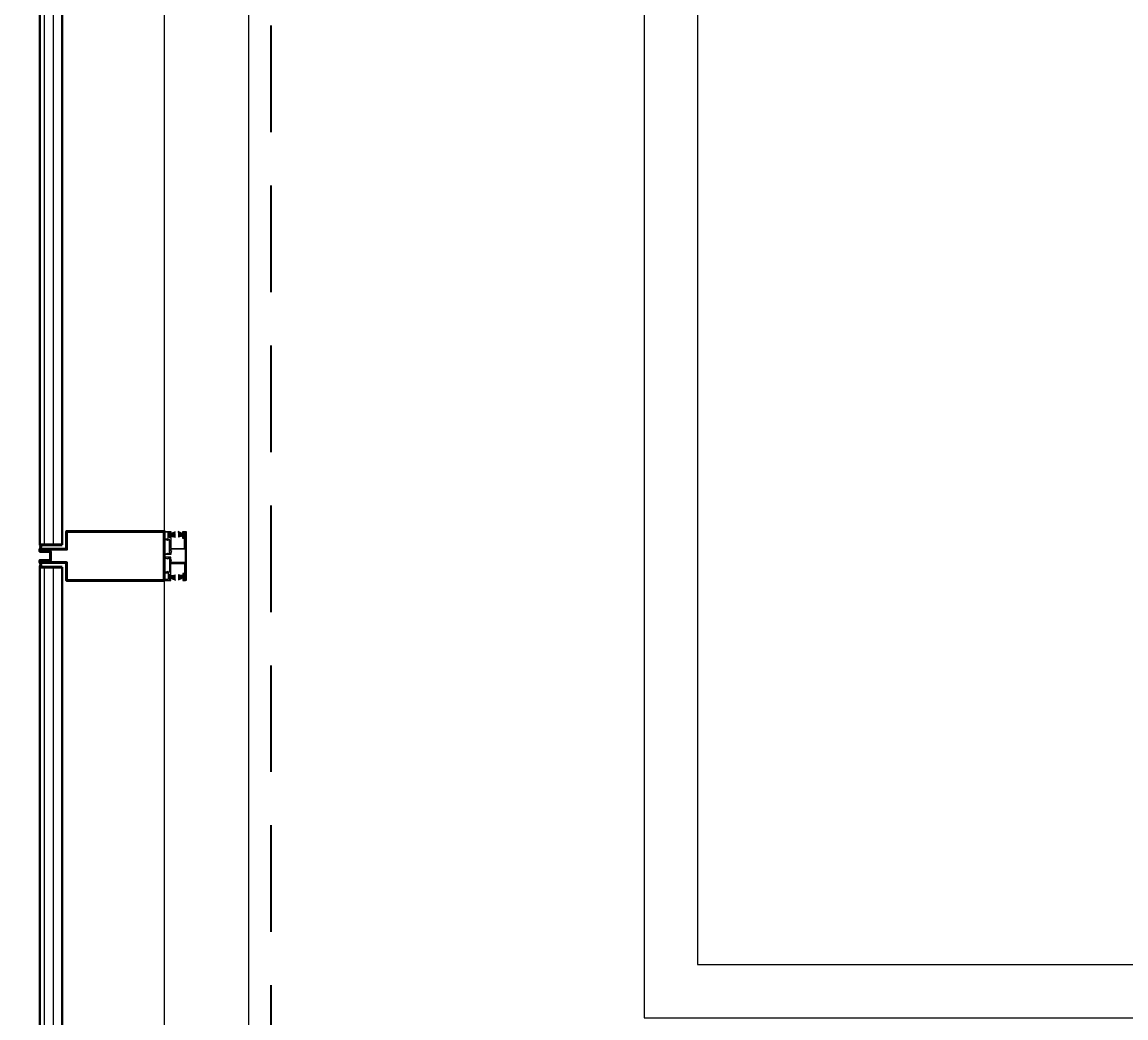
# Model space of a CAD drawing. Header units: inches. Extents: x -26575 to 27, y -11337 to 2257.
# Drawn here: x -24422 to -24359.9, y 16.1 to 72.1 of the extents above; entities that cross this region are included whole.
import ezdxf
from ezdxf import colors
from ezdxf.entities.mleader import LeaderData, LeaderLine
from ezdxf.math import Vec2, Vec3

# ---------------------------------------------------------------- set-up
doc = ezdxf.new("R2010")
doc.units = ezdxf.units.IN
doc.header["$LTSCALE"] = 48
doc.header["$MEASUREMENT"] = 0
doc.linetypes.add('NB - 12th floor_plan$0$HIDDEN2', pattern=[0.1875, 0.125, -0.0625])
for name, color, linetype in [('A106$0$A-CLNG-RAIL', 8, 'Continuous'), ('A106$0$A-FLOR-SLAB', 8, 'Continuous'), ('A106$0$A-GLAZ', 8, 'Continuous'), ('A106$0$A-GLAZ-CRNA', 8, 'Continuous'), ('A112$0$A-CLNG-RAIL', 8, 'Continuous'), ('A112$0$A-FLOR-SLAB', 8, 'Continuous'), ('A112$0$A-GLAZ', 8, 'Continuous'), ('A112$0$A-GLAZ-CRNA', 8, 'Continuous'), ('A612$0$A-CLNG-RAIL', 8, 'Continuous'), ('A612$0$A-CLNG-SFFT', 8, 'Continuous'), ('E-Anno-Note', 6, 'Continuous'), ('NB - 12th floor_plan$0$STFIN1', 1, 'NB - 12th floor_plan$0$HIDDEN2'), ('NB - 12th floor_plan$0$STSLABNOTCH', 1, 'NB - 12th floor_plan$0$HIDDEN2'), ('XREF', 7, 'Continuous')]:
    doc.layers.add(name, color=color, linetype=linetype)
doc.styles.add('MAMEP ANNO', font='arial.ttf', dxfattribs={"height": 0.078125})

# ---------------------------------------------------------------- blocks, each defined once
blk = doc.blocks.new('*U547')
at = {"layer": 'A106$0$A-CLNG-RAIL', "linetype": 'Continuous', "lineweight": 13}
for p, q in [((-0.232, 0.65), (-0.594, 0.65)), ((-0.594, 0.65), (-0.594, 0.6)), ((-0.232, 0.567), (-0.232, 0.65)), ((-0.594, 0.6), (-0.511, 0.6)), ((-0.511, 0.6), (-0.386, 0.565)), ((-0.386, 0.565), (-0.386, 0.6)), ((-0.386, 0.6), (-0.292, 0.6)), ((-0.292, 0.6), (-0.292, -0.186)), ((-0.197, 0.442), (-0.232, 0.567)), ((-0.232, 0.348), (-0.232, 0.442)), ((-0.232, 0.442), (-0.197, 0.442)), ((0.594, 0.348), (-0.232, 0.348)), ((-0.232, -0.365), (-0.232, 0.298)), ((-0.232, 0.298), (0.544, 0.298)), ((0.544, 0.298), (0.544, -0.26)), ((0.594, -0.65), (0.594, 0.348)), ((-0.511, -0.186), (-0.594, -0.186)), ((-0.594, -0.186), (-0.594, -0.231)), ((-0.594, -0.231), (-0.372, -0.231)), ((-0.372, -0.605), (-0.594, -0.605)), ((-0.594, -0.605), (-0.594, -0.65)), ((-0.386, -0.151), (-0.511, -0.186)), ((-0.386, -0.186), (-0.386, -0.151)), ((-0.292, -0.186), (-0.386, -0.186)), ((-0.372, -0.231), (-0.372, -0.605)), ((-0.322, -0.605), (-0.322, -0.305)), ((-0.322, -0.305), (-0.272, -0.305)), ((-0.272, -0.605), (-0.322, -0.605)), ((-0.272, -0.305), (-0.272, -0.365)), ((-0.272, -0.365), (-0.232, -0.365)), ((-0.232, -0.545), (-0.272, -0.545)), ((-0.272, -0.545), (-0.272, -0.605)), ((-0.232, -0.65), (-0.232, -0.545)), ((0.544, -0.26), (0.454, -0.26)), ((0.454, -0.26), (0.454, -0.365)), ((0.454, -0.365), (0.494, -0.365)), ((0.494, -0.545), (0.454, -0.545)), ((0.454, -0.545), (0.454, -0.65)), ((0.494, -0.365), (0.494, -0.305)), ((0.494, -0.305), (0.544, -0.305)), ((0.494, -0.605), (0.494, -0.545)), ((0.544, -0.605), (0.494, -0.605)), ((0.544, -0.305), (0.544, -0.605)), ((-0.594, -0.65), (-0.232, -0.65)), ((0.454, -0.65), (0.594, -0.65))]:
    blk.add_line(p, q, dxfattribs=at)
at = {"layer": 'A106$0$A-CLNG-RAIL', "lineweight": 13, "flags": 128}
for points in [[(-0.299, -0.55), (-0.299, -0.362)], [(-0.287, -0.395), (-0.232, -0.383), (-0.16, -0.377), (0.032, -0.331)], [(0.499, -0.395), (0.445, -0.383), (0.372, -0.377), (0.181, -0.331)], [(0.511, -0.55), (0.511, -0.362)]]:
    blk.add_lwpolyline(points, dxfattribs=at)
at = {"layer": 'A106$0$A-CLNG-RAIL', "lineweight": 13}
for points in [[(-0.299, -0.449), (-0.19, -0.437), (-0.123, -0.449), (-0.099, -0.444), (0.032, -0.443)], [(-0.299, -0.47), (-0.281, -0.468), (-0.238, -0.461), (-0.148, -0.474), (-0.099, -0.491), (0.032, -0.513)], [(-0.293, -0.498), (-0.257, -0.498), (-0.202, -0.498), (-0.129, -0.528), (-0.099, -0.543), (0.032, -0.588)], [(-0.293, -0.528), (-0.244, -0.516), (-0.196, -0.534), (-0.123, -0.57), (-0.099, -0.586), (0.032, -0.641)], [(-0.287, -0.413), (-0.232, -0.413), (-0.172, -0.413), (-0.123, -0.401), (-0.099, -0.397), (0.032, -0.373)], [(0.499, -0.413), (0.445, -0.413), (0.384, -0.413), (0.336, -0.401), (0.312, -0.397), (0.181, -0.373)], [(0.511, -0.449), (0.402, -0.437), (0.336, -0.449), (0.312, -0.444), (0.181, -0.443)], [(0.511, -0.47), (0.493, -0.468), (0.451, -0.461), (0.36, -0.474), (0.312, -0.491), (0.181, -0.513)], [(0.505, -0.498), (0.469, -0.498), (0.414, -0.498), (0.342, -0.528), (0.312, -0.543), (0.181, -0.588)], [(0.505, -0.528), (0.457, -0.516), (0.408, -0.534), (0.336, -0.57), (0.312, -0.586), (0.181, -0.641)]]:
    blk.add_open_spline(points, degree=3, dxfattribs=at)
blk = doc.blocks.new('*U548')
at = {"layer": 'A106$0$A-CLNG-RAIL', "linetype": 'Continuous', "lineweight": 13}
for p, q in [((-0.594, 0.605), (-0.594, 0.65)), ((-0.594, 0.65), (-0.232, 0.65)), ((-0.232, 0.65), (-0.232, 0.545)), ((0.454, 0.545), (0.454, 0.65)), ((0.454, 0.65), (0.594, 0.65)), ((0.594, 0.65), (0.594, -0.348)), ((-0.372, 0.605), (-0.594, 0.605)), ((-0.594, 0.186), (-0.594, 0.231)), ((-0.594, 0.231), (-0.372, 0.231)), ((-0.511, 0.186), (-0.594, 0.186)), ((-0.386, 0.151), (-0.511, 0.186)), ((-0.292, 0.186), (-0.386, 0.186)), ((-0.386, 0.186), (-0.386, 0.151)), ((-0.372, 0.231), (-0.372, 0.605)), ((-0.272, 0.605), (-0.322, 0.605)), ((-0.322, 0.605), (-0.322, 0.305)), ((-0.322, 0.305), (-0.272, 0.305)), ((-0.292, -0.6), (-0.292, 0.186)), ((-0.272, 0.545), (-0.272, 0.605)), ((-0.232, 0.545), (-0.272, 0.545)), ((-0.272, 0.305), (-0.272, 0.365)), ((-0.272, 0.365), (-0.232, 0.365)), ((-0.232, 0.365), (-0.232, -0.298)), ((0.494, 0.545), (0.454, 0.545)), ((0.454, 0.26), (0.454, 0.365)), ((0.454, 0.365), (0.494, 0.365)), ((0.544, 0.26), (0.454, 0.26)), ((0.544, 0.605), (0.494, 0.605)), ((0.494, 0.605), (0.494, 0.545)), ((0.494, 0.365), (0.494, 0.305)), ((0.494, 0.305), (0.544, 0.305)), ((0.544, 0.305), (0.544, 0.605)), ((0.544, -0.298), (0.544, 0.26)), ((-0.594, -0.6), (-0.511, -0.6)), ((-0.594, -0.65), (-0.594, -0.6)), ((-0.511, -0.6), (-0.386, -0.565)), ((-0.386, -0.565), (-0.386, -0.6)), ((-0.386, -0.6), (-0.292, -0.6)), ((-0.232, -0.298), (0.544, -0.298)), ((0.594, -0.348), (-0.232, -0.348)), ((-0.232, -0.348), (-0.232, -0.442)), ((-0.232, -0.442), (-0.197, -0.442)), ((-0.197, -0.442), (-0.232, -0.567)), ((-0.232, -0.567), (-0.232, -0.65)), ((-0.232, -0.65), (-0.594, -0.65))]:
    blk.add_line(p, q, dxfattribs=at)
at = {"layer": 'A106$0$A-CLNG-RAIL', "lineweight": 13, "flags": 128}
for points in [[(-0.299, 0.55), (-0.299, 0.362)], [(-0.287, 0.395), (-0.232, 0.383), (-0.16, 0.377), (0.032, 0.331)], [(0.499, 0.395), (0.445, 0.383), (0.372, 0.377), (0.181, 0.331)], [(0.511, 0.55), (0.511, 0.362)]]:
    blk.add_lwpolyline(points, dxfattribs=at)
at = {"layer": 'A106$0$A-CLNG-RAIL', "lineweight": 13}
for points in [[(-0.293, 0.528), (-0.244, 0.516), (-0.196, 0.534), (-0.123, 0.57), (-0.099, 0.586), (0.032, 0.641)], [(0.505, 0.528), (0.457, 0.516), (0.408, 0.534), (0.336, 0.57), (0.312, 0.586), (0.181, 0.641)], [(-0.299, 0.47), (-0.281, 0.468), (-0.238, 0.461), (-0.148, 0.474), (-0.099, 0.491), (0.032, 0.513)], [(-0.299, 0.449), (-0.19, 0.437), (-0.123, 0.449), (-0.099, 0.444), (0.032, 0.443)], [(-0.293, 0.498), (-0.257, 0.498), (-0.202, 0.498), (-0.129, 0.528), (-0.099, 0.543), (0.032, 0.588)], [(-0.287, 0.413), (-0.232, 0.413), (-0.172, 0.413), (-0.123, 0.401), (-0.099, 0.397), (0.032, 0.373)], [(0.505, 0.498), (0.469, 0.498), (0.414, 0.498), (0.342, 0.528), (0.312, 0.543), (0.181, 0.588)], [(0.511, 0.47), (0.493, 0.468), (0.451, 0.461), (0.36, 0.474), (0.312, 0.491), (0.181, 0.513)], [(0.511, 0.449), (0.402, 0.437), (0.336, 0.449), (0.312, 0.444), (0.181, 0.443)], [(0.499, 0.413), (0.445, 0.413), (0.384, 0.413), (0.336, 0.401), (0.312, 0.397), (0.181, 0.373)]]:
    blk.add_open_spline(points, degree=3, dxfattribs=at)
blk = doc.blocks.new('*U551')
at = {"layer": 'A106$0$A-GLAZ', "linetype": 'Continuous', "lineweight": 40}
blk.add_line((-2.064, -0.375), (-3.501, -0.375), dxfattribs=at)
at = {"layer": 'A106$0$A-GLAZ', "linetype": 'Continuous', "lineweight": 40, "extrusion": (0, 0, -1)}
blk.add_arc((3.626, -0.5), 0.177, 135, 225, dxfattribs=at)
at = {"layer": 'A106$0$A-GLAZ-CRNA', "linetype": 'Continuous', "lineweight": 40}
for p, q in [((-2.249, 0.625), (-3.499, 0.625)), ((-2.249, -0.625), (-3.499, -0.625))]:
    blk.add_line(p, q, dxfattribs=at)
at = {"layer": 'A106$0$A-GLAZ-CRNA', "linetype": 'Continuous', "lineweight": 40, "flags": 128}
for points in [[(-2.905, 0), (-2.905, 0.25), (-3.499, 0.25), (-3.499, 0.375), (-1.999, 0.375), (-1.999, 1.375), (3.501, 1.375), (3.501, 0)], [(-2.905, 0), (-2.905, -0.25), (-3.499, -0.25), (-3.499, -0.375), (-1.999, -0.375), (-1.999, -1.375), (3.501, -1.375), (3.501, 0)]]:
    blk.add_lwpolyline(points, dxfattribs=at)
at = {"layer": 'A106$0$A-GLAZ-CRNA', "linetype": 'Continuous', "lineweight": 40, "extrusion": (0, 0, -1)}
for centre in [(3.624, 0.5), (3.624, -0.5)]:
    blk.add_arc(centre, 0.177, 135, 225, dxfattribs=at)
blk = doc.blocks.new('A106')
at = {"layer": 'A106$0$A-CLNG-RAIL', "lineweight": 13}
blk.add_3dface([(-24412.834, 40.714), (-24412.834, 43.463), (-24412.784, 43.463), (-24412.784, 40.714)], dxfattribs=at)
at = {"layer": 'A106$0$A-FLOR-SLAB', "lineweight": 0}
blk.add_line((-24409.272, -6.154), (-24409.27, 170.119), dxfattribs=at)
at = {"layer": 'A106$0$A-GLAZ-CRNA', "lineweight": 0}
for p, q in [((-24414.022, 167.028), (-24414.022, -10.904)), ((-24420.771, 101.463), (-24420.771, 42.713)), ((-24420.271, 101.463), (-24420.271, 42.713)), ((-24420.771, 41.463), (-24420.771, -12.655)), ((-24420.271, 41.463), (-24420.271, -12.655))]:
    blk.add_line(p, q, dxfattribs=at)
at = {"layer": 'A106$0$A-GLAZ-CRNA', "lineweight": 30}
for p, q in [((-24421.021, 101.463), (-24421.021, 42.713)), ((-24419.771, 101.463), (-24419.771, 42.713)), ((-24421.021, 41.463), (-24421.021, -12.655)), ((-24419.771, 41.463), (-24419.771, -12.655))]:
    blk.add_line(p, q, dxfattribs=at)
at = {"layer": 'A106$0$A-CLNG-RAIL', "lineweight": 13}
for name, p in [('*U548', (-24413.427, 42.813)), ('*U547', (-24413.427, 41.364))]:
    blk.add_blockref(name, p, dxfattribs=at)
at = {"layer": 'A106$0$A-GLAZ', "lineweight": 40}
blk.add_blockref('*U551', (-24417.523, 42.089), dxfattribs=at)
blk = doc.blocks.new('A112')
at = {"layer": 'A112$0$A-CLNG-RAIL', "lineweight": 13}
for p, q in [((-24414.022, 43.418), (-24414.022, 43.463)), ((-24414.022, 43.463), (-24413.66, 43.463)), ((-24413.8, 43.418), (-24414.022, 43.418)), ((-24414.022, 42.999), (-24414.022, 43.044)), ((-24414.022, 43.044), (-24413.8, 43.044)), ((-24413.939, 42.999), (-24414.022, 42.999)), ((-24413.814, 42.964), (-24413.939, 42.999)), ((-24413.72, 42.999), (-24413.814, 42.999)), ((-24413.814, 42.999), (-24413.814, 42.964)), ((-24413.8, 43.044), (-24413.8, 43.418)), ((-24413.7, 43.418), (-24413.75, 43.418)), ((-24413.75, 43.418), (-24413.75, 43.118)), ((-24413.75, 43.118), (-24413.7, 43.118)), ((-24413.72, 42.213), (-24413.72, 42.999)), ((-24413.7, 43.358), (-24413.7, 43.418)), ((-24413.66, 43.358), (-24413.7, 43.358)), ((-24413.7, 43.118), (-24413.7, 43.178)), ((-24413.7, 43.178), (-24413.66, 43.178)), ((-24413.66, 43.463), (-24413.66, 43.358)), ((-24413.66, 43.178), (-24413.66, 42.515)), ((-24412.974, 43.358), (-24412.974, 43.463)), ((-24412.974, 43.463), (-24412.834, 43.463)), ((-24412.934, 43.358), (-24412.974, 43.358)), ((-24412.974, 43.073), (-24412.974, 43.178)), ((-24412.974, 43.178), (-24412.934, 43.178)), ((-24412.884, 43.073), (-24412.974, 43.073)), ((-24412.884, 43.418), (-24412.934, 43.418)), ((-24412.934, 43.418), (-24412.934, 43.358)), ((-24412.934, 43.178), (-24412.934, 43.118)), ((-24412.934, 43.118), (-24412.884, 43.118)), ((-24412.884, 43.118), (-24412.884, 43.418)), ((-24412.884, 42.515), (-24412.884, 43.073)), ((-24412.834, 43.463), (-24412.834, 42.465)), ((-24413.939, 42.213), (-24413.814, 42.248)), ((-24413.814, 42.248), (-24413.814, 42.213)), ((-24413.66, 42.515), (-24412.884, 42.515)), ((-24412.834, 42.465), (-24413.66, 42.465)), ((-24413.66, 42.465), (-24413.66, 42.371)), ((-24413.66, 42.371), (-24413.625, 42.371)), ((-24413.625, 42.371), (-24413.66, 42.246)), ((-24413.66, 42.246), (-24413.66, 42.163)), ((-24414.022, 42.213), (-24413.939, 42.213)), ((-24414.022, 42.163), (-24414.022, 42.213)), ((-24413.66, 42.163), (-24414.022, 42.163)), ((-24413.66, 42.014), (-24414.022, 42.014)), ((-24414.022, 42.014), (-24414.022, 41.964)), ((-24414.022, 41.964), (-24413.939, 41.964)), ((-24413.939, 41.964), (-24413.814, 41.929)), ((-24413.814, 42.213), (-24413.72, 42.213)), ((-24413.814, 41.929), (-24413.814, 41.964)), ((-24413.814, 41.964), (-24413.72, 41.964)), ((-24413.72, 41.964), (-24413.72, 41.178)), ((-24413.66, 41.931), (-24413.66, 42.014)), ((-24413.625, 41.806), (-24413.66, 41.931)), ((-24413.66, 41.712), (-24413.66, 41.806)), ((-24413.66, 41.806), (-24413.625, 41.806)), ((-24412.834, 41.712), (-24413.66, 41.712)), ((-24413.66, 40.999), (-24413.66, 41.662)), ((-24413.66, 41.662), (-24412.884, 41.662)), ((-24412.884, 41.662), (-24412.884, 41.104)), ((-24412.834, 40.714), (-24412.834, 41.712)), ((-24413.939, 41.178), (-24414.022, 41.178)), ((-24414.022, 41.178), (-24414.022, 41.133)), ((-24414.022, 41.133), (-24413.8, 41.133)), ((-24413.814, 41.213), (-24413.939, 41.178)), ((-24413.814, 41.178), (-24413.814, 41.213)), ((-24413.72, 41.178), (-24413.814, 41.178)), ((-24413.8, 41.133), (-24413.8, 40.759)), ((-24413.75, 40.759), (-24413.75, 41.059)), ((-24413.75, 41.059), (-24413.7, 41.059)), ((-24413.7, 41.059), (-24413.7, 40.999)), ((-24413.7, 40.999), (-24413.66, 40.999)), ((-24412.884, 41.104), (-24412.974, 41.104)), ((-24412.974, 41.104), (-24412.974, 40.999)), ((-24412.974, 40.999), (-24412.934, 40.999)), ((-24412.934, 40.999), (-24412.934, 41.059)), ((-24412.934, 41.059), (-24412.884, 41.059)), ((-24412.884, 41.059), (-24412.884, 40.759)), ((-24413.8, 40.759), (-24414.022, 40.759)), ((-24414.022, 40.759), (-24414.022, 40.714)), ((-24414.022, 40.714), (-24413.66, 40.714)), ((-24413.7, 40.759), (-24413.75, 40.759)), ((-24413.66, 40.819), (-24413.7, 40.819)), ((-24413.7, 40.819), (-24413.7, 40.759)), ((-24413.66, 40.714), (-24413.66, 40.819)), ((-24412.934, 40.819), (-24412.974, 40.819)), ((-24412.974, 40.819), (-24412.974, 40.714)), ((-24412.974, 40.714), (-24412.834, 40.714)), ((-24412.934, 40.759), (-24412.934, 40.819)), ((-24412.884, 40.759), (-24412.934, 40.759))]:
    blk.add_line(p, q, dxfattribs=at)
at = {"layer": 'A112$0$A-CLNG-RAIL', "lineweight": 13, "flags": 128}
for points in [[(-24413.726, 43.363), (-24413.726, 43.176)], [(-24413.714, 43.208), (-24413.66, 43.196), (-24413.587, 43.19), (-24413.396, 43.144)], [(-24412.928, 43.208), (-24412.983, 43.196), (-24413.055, 43.19), (-24413.247, 43.144)], [(-24412.916, 43.363), (-24412.916, 43.176)], [(-24413.726, 40.814), (-24413.726, 41.002)], [(-24413.714, 40.969), (-24413.66, 40.981), (-24413.587, 40.987), (-24413.396, 41.033)], [(-24412.928, 40.969), (-24412.983, 40.981), (-24413.055, 40.987), (-24413.247, 41.033)], [(-24412.916, 40.814), (-24412.916, 41.002)]]:
    blk.add_lwpolyline(points, dxfattribs=at)
at = {"layer": 'A112$0$A-CLNG-RAIL', "lineweight": 13}
for points in [[(-24413.726, 43.283), (-24413.708, 43.281), (-24413.666, 43.275), (-24413.575, 43.287), (-24413.527, 43.304), (-24413.396, 43.327)], [(-24413.726, 43.263), (-24413.617, 43.251), (-24413.551, 43.263), (-24413.527, 43.257), (-24413.396, 43.257)], [(-24413.72, 43.341), (-24413.672, 43.329), (-24413.623, 43.347), (-24413.551, 43.384), (-24413.527, 43.399), (-24413.396, 43.454)], [(-24413.72, 43.311), (-24413.684, 43.311), (-24413.629, 43.311), (-24413.557, 43.341), (-24413.527, 43.357), (-24413.396, 43.401)], [(-24413.714, 43.226), (-24413.66, 43.226), (-24413.599, 43.226), (-24413.551, 43.214), (-24413.527, 43.211), (-24413.396, 43.186)], [(-24412.922, 43.341), (-24412.971, 43.329), (-24413.019, 43.347), (-24413.092, 43.384), (-24413.116, 43.399), (-24413.247, 43.454)], [(-24412.922, 43.311), (-24412.958, 43.311), (-24413.013, 43.311), (-24413.086, 43.341), (-24413.116, 43.357), (-24413.247, 43.401)], [(-24412.916, 43.283), (-24412.934, 43.281), (-24412.977, 43.275), (-24413.067, 43.287), (-24413.116, 43.304), (-24413.247, 43.327)], [(-24412.916, 43.263), (-24413.025, 43.251), (-24413.092, 43.263), (-24413.116, 43.257), (-24413.247, 43.257)], [(-24412.928, 43.226), (-24412.983, 43.226), (-24413.043, 43.226), (-24413.092, 43.214), (-24413.116, 43.211), (-24413.247, 43.186)], [(-24413.714, 40.951), (-24413.66, 40.951), (-24413.599, 40.951), (-24413.551, 40.963), (-24413.527, 40.967), (-24413.396, 40.991)], [(-24412.928, 40.951), (-24412.983, 40.951), (-24413.043, 40.951), (-24413.092, 40.963), (-24413.116, 40.967), (-24413.247, 40.991)], [(-24413.726, 40.915), (-24413.617, 40.927), (-24413.551, 40.915), (-24413.527, 40.92), (-24413.396, 40.921)], [(-24413.726, 40.894), (-24413.708, 40.896), (-24413.666, 40.903), (-24413.575, 40.89), (-24413.527, 40.873), (-24413.396, 40.851)], [(-24413.72, 40.866), (-24413.684, 40.866), (-24413.629, 40.866), (-24413.557, 40.836), (-24413.527, 40.821), (-24413.396, 40.776)], [(-24413.72, 40.836), (-24413.672, 40.848), (-24413.623, 40.83), (-24413.551, 40.794), (-24413.527, 40.778), (-24413.396, 40.723)], [(-24412.916, 40.915), (-24413.025, 40.927), (-24413.092, 40.915), (-24413.116, 40.92), (-24413.247, 40.921)], [(-24412.916, 40.894), (-24412.934, 40.896), (-24412.977, 40.903), (-24413.067, 40.89), (-24413.116, 40.873), (-24413.247, 40.851)], [(-24412.922, 40.866), (-24412.958, 40.866), (-24413.013, 40.866), (-24413.086, 40.836), (-24413.116, 40.821), (-24413.247, 40.776)], [(-24412.922, 40.836), (-24412.971, 40.848), (-24413.019, 40.83), (-24413.092, 40.794), (-24413.116, 40.778), (-24413.247, 40.723)]]:
    blk.add_open_spline(points, degree=3, dxfattribs=at)
blk.add_3dface([(-24412.834, 40.714), (-24412.834, 43.463), (-24412.784, 43.463), (-24412.784, 40.714)], dxfattribs=at)
at = {"layer": 'A112$0$A-FLOR-SLAB', "lineweight": 0}
blk.add_line((-24409.272, -6.154), (-24409.27, 170.119), dxfattribs=at)
at = {"layer": 'A112$0$A-GLAZ', "lineweight": 40}
blk.add_line((-24419.586, 41.713), (-24421.024, 41.713), dxfattribs=at)
at = {"layer": 'A112$0$A-GLAZ', "lineweight": 40, "extrusion": (0, 0, -1)}
blk.add_arc((24421.149, 41.588), 0.177, 135, 225, dxfattribs=at)
at = {"layer": 'A112$0$A-GLAZ-CRNA', "lineweight": 0}
for p, q in [((-24414.022, 167.028), (-24414.022, -10.904)), ((-24420.771, 101.463), (-24420.771, 42.713)), ((-24420.271, 101.463), (-24420.271, 42.713)), ((-24420.771, 41.463), (-24420.771, -12.655)), ((-24420.271, 41.463), (-24420.271, -12.655))]:
    blk.add_line(p, q, dxfattribs=at)
at = {"layer": 'A112$0$A-GLAZ-CRNA', "lineweight": 30}
for p, q in [((-24421.021, 101.463), (-24421.021, 42.713)), ((-24419.771, 101.463), (-24419.771, 42.713)), ((-24421.021, 41.463), (-24421.021, -12.655)), ((-24419.771, 41.463), (-24419.771, -12.655))]:
    blk.add_line(p, q, dxfattribs=at)
at = {"layer": 'A112$0$A-GLAZ-CRNA', "lineweight": 40}
for p, q in [((-24419.771, 42.713), (-24421.021, 42.713)), ((-24419.771, 41.463), (-24421.021, 41.463))]:
    blk.add_line(p, q, dxfattribs=at)
at = {"layer": 'A112$0$A-GLAZ-CRNA', "lineweight": 40, "flags": 128}
for points in [[(-24420.428, 42.088), (-24420.428, 42.338), (-24421.021, 42.338), (-24421.021, 42.463), (-24419.521, 42.463), (-24419.521, 43.463), (-24414.022, 43.464), (-24414.022, 42.089)], [(-24420.428, 42.088), (-24420.428, 41.838), (-24421.021, 41.838), (-24421.021, 41.713), (-24419.521, 41.713), (-24419.521, 40.713), (-24414.022, 40.714), (-24414.022, 42.089)]]:
    blk.add_lwpolyline(points, dxfattribs=at)
at = {"layer": 'A112$0$A-GLAZ-CRNA', "lineweight": 40, "extrusion": (0, 0, -1)}
for centre in [(24421.146, 42.588), (24421.146, 41.588)]:
    blk.add_arc(centre, 0.177, 135, 225, dxfattribs=at)
blk = doc.blocks.new('A612')
at = {"layer": 'A612$0$A-CLNG-RAIL', "lineweight": 13}
for p, q in [((-24414.022, 43.418), (-24414.022, 43.463)), ((-24414.022, 43.463), (-24413.66, 43.463)), ((-24413.8, 43.418), (-24414.022, 43.418)), ((-24414.022, 42.999), (-24414.022, 43.044)), ((-24414.022, 43.044), (-24413.8, 43.044)), ((-24413.939, 42.999), (-24414.022, 42.999)), ((-24413.814, 42.964), (-24413.939, 42.999)), ((-24413.72, 42.999), (-24413.814, 42.999)), ((-24413.814, 42.999), (-24413.814, 42.964)), ((-24413.8, 43.044), (-24413.8, 43.418)), ((-24413.7, 43.418), (-24413.75, 43.418)), ((-24413.75, 43.418), (-24413.75, 43.118)), ((-24413.75, 43.118), (-24413.7, 43.118)), ((-24413.72, 42.213), (-24413.72, 42.999)), ((-24413.7, 43.358), (-24413.7, 43.418)), ((-24413.66, 43.358), (-24413.7, 43.358)), ((-24413.7, 43.118), (-24413.7, 43.178)), ((-24413.7, 43.178), (-24413.66, 43.178)), ((-24413.66, 43.463), (-24413.66, 43.358)), ((-24413.66, 43.178), (-24413.66, 42.515)), ((-24412.974, 43.358), (-24412.974, 43.463)), ((-24412.974, 43.463), (-24412.834, 43.463)), ((-24412.934, 43.358), (-24412.974, 43.358)), ((-24412.974, 43.073), (-24412.974, 43.178)), ((-24412.974, 43.178), (-24412.934, 43.178)), ((-24412.884, 43.073), (-24412.974, 43.073)), ((-24412.884, 43.418), (-24412.934, 43.418)), ((-24412.934, 43.418), (-24412.934, 43.358)), ((-24412.934, 43.178), (-24412.934, 43.118)), ((-24412.934, 43.118), (-24412.884, 43.118)), ((-24412.884, 43.118), (-24412.884, 43.418)), ((-24412.884, 42.515), (-24412.884, 43.073)), ((-24412.834, 43.463), (-24412.834, 42.465)), ((-24413.939, 42.213), (-24413.814, 42.248)), ((-24413.814, 42.248), (-24413.814, 42.213)), ((-24413.66, 42.515), (-24412.884, 42.515)), ((-24412.834, 42.465), (-24413.66, 42.465)), ((-24413.66, 42.465), (-24413.66, 42.371)), ((-24413.66, 42.371), (-24413.625, 42.371)), ((-24413.625, 42.371), (-24413.66, 42.246)), ((-24413.66, 42.246), (-24413.66, 42.163)), ((-24414.022, 42.213), (-24413.939, 42.213)), ((-24414.022, 42.163), (-24414.022, 42.213)), ((-24413.66, 42.163), (-24414.022, 42.163)), ((-24413.66, 42.014), (-24414.022, 42.014)), ((-24414.022, 42.014), (-24414.022, 41.964)), ((-24414.022, 41.964), (-24413.939, 41.964)), ((-24413.939, 41.964), (-24413.814, 41.929)), ((-24413.814, 42.213), (-24413.72, 42.213)), ((-24413.814, 41.929), (-24413.814, 41.964)), ((-24413.814, 41.964), (-24413.72, 41.964)), ((-24413.72, 41.964), (-24413.72, 41.178)), ((-24413.66, 41.931), (-24413.66, 42.014)), ((-24413.625, 41.806), (-24413.66, 41.931)), ((-24413.66, 41.712), (-24413.66, 41.806)), ((-24413.66, 41.806), (-24413.625, 41.806)), ((-24412.834, 41.712), (-24413.66, 41.712)), ((-24413.66, 40.999), (-24413.66, 41.662)), ((-24413.66, 41.662), (-24412.884, 41.662)), ((-24412.884, 41.662), (-24412.884, 41.104)), ((-24412.834, 40.714), (-24412.834, 41.712)), ((-24413.939, 41.178), (-24414.022, 41.178)), ((-24414.022, 41.178), (-24414.022, 41.133)), ((-24414.022, 41.133), (-24413.8, 41.133)), ((-24413.814, 41.213), (-24413.939, 41.178)), ((-24413.814, 41.178), (-24413.814, 41.213)), ((-24413.72, 41.178), (-24413.814, 41.178)), ((-24413.8, 41.133), (-24413.8, 40.759)), ((-24413.75, 40.759), (-24413.75, 41.059)), ((-24413.75, 41.059), (-24413.7, 41.059)), ((-24413.7, 41.059), (-24413.7, 40.999)), ((-24413.7, 40.999), (-24413.66, 40.999)), ((-24412.884, 41.104), (-24412.974, 41.104)), ((-24412.974, 41.104), (-24412.974, 40.999)), ((-24412.974, 40.999), (-24412.934, 40.999)), ((-24412.934, 40.999), (-24412.934, 41.059)), ((-24412.934, 41.059), (-24412.884, 41.059)), ((-24412.884, 41.059), (-24412.884, 40.759)), ((-24413.8, 40.759), (-24414.022, 40.759)), ((-24414.022, 40.759), (-24414.022, 40.714)), ((-24414.022, 40.714), (-24413.66, 40.714)), ((-24413.7, 40.759), (-24413.75, 40.759)), ((-24413.66, 40.819), (-24413.7, 40.819)), ((-24413.7, 40.819), (-24413.7, 40.759)), ((-24413.66, 40.714), (-24413.66, 40.819)), ((-24412.934, 40.819), (-24412.974, 40.819)), ((-24412.974, 40.819), (-24412.974, 40.714)), ((-24412.974, 40.714), (-24412.834, 40.714)), ((-24412.934, 40.759), (-24412.934, 40.819)), ((-24412.884, 40.759), (-24412.934, 40.759))]:
    blk.add_line(p, q, dxfattribs=at)
at = {"layer": 'A612$0$A-CLNG-RAIL', "lineweight": 13, "flags": 128}
for points in [[(-24413.726, 43.363), (-24413.726, 43.176)], [(-24413.714, 43.208), (-24413.66, 43.196), (-24413.587, 43.19), (-24413.396, 43.144)], [(-24412.928, 43.208), (-24412.983, 43.196), (-24413.055, 43.19), (-24413.247, 43.144)], [(-24412.916, 43.363), (-24412.916, 43.176)], [(-24413.726, 40.814), (-24413.726, 41.002)], [(-24413.714, 40.969), (-24413.66, 40.981), (-24413.587, 40.987), (-24413.396, 41.033)], [(-24412.928, 40.969), (-24412.983, 40.981), (-24413.055, 40.987), (-24413.247, 41.033)], [(-24412.916, 40.814), (-24412.916, 41.002)]]:
    blk.add_lwpolyline(points, dxfattribs=at)
at = {"layer": 'A612$0$A-CLNG-RAIL', "lineweight": 13}
for points in [[(-24413.726, 43.283), (-24413.708, 43.281), (-24413.666, 43.275), (-24413.575, 43.287), (-24413.527, 43.304), (-24413.396, 43.327)], [(-24413.726, 43.263), (-24413.617, 43.251), (-24413.551, 43.263), (-24413.527, 43.257), (-24413.396, 43.257)], [(-24413.72, 43.341), (-24413.672, 43.329), (-24413.623, 43.347), (-24413.551, 43.384), (-24413.527, 43.399), (-24413.396, 43.454)], [(-24413.72, 43.311), (-24413.684, 43.311), (-24413.629, 43.311), (-24413.557, 43.341), (-24413.527, 43.357), (-24413.396, 43.401)], [(-24413.714, 43.226), (-24413.66, 43.226), (-24413.599, 43.226), (-24413.551, 43.214), (-24413.527, 43.211), (-24413.396, 43.186)], [(-24412.922, 43.341), (-24412.971, 43.329), (-24413.019, 43.347), (-24413.092, 43.384), (-24413.116, 43.399), (-24413.247, 43.454)], [(-24412.922, 43.311), (-24412.958, 43.311), (-24413.013, 43.311), (-24413.086, 43.341), (-24413.116, 43.357), (-24413.247, 43.401)], [(-24412.916, 43.283), (-24412.934, 43.281), (-24412.977, 43.275), (-24413.067, 43.287), (-24413.116, 43.304), (-24413.247, 43.327)], [(-24412.916, 43.263), (-24413.025, 43.251), (-24413.092, 43.263), (-24413.116, 43.257), (-24413.247, 43.257)], [(-24412.928, 43.226), (-24412.983, 43.226), (-24413.043, 43.226), (-24413.092, 43.214), (-24413.116, 43.211), (-24413.247, 43.186)], [(-24413.714, 40.951), (-24413.66, 40.951), (-24413.599, 40.951), (-24413.551, 40.963), (-24413.527, 40.967), (-24413.396, 40.991)], [(-24412.928, 40.951), (-24412.983, 40.951), (-24413.043, 40.951), (-24413.092, 40.963), (-24413.116, 40.967), (-24413.247, 40.991)], [(-24413.726, 40.915), (-24413.617, 40.927), (-24413.551, 40.915), (-24413.527, 40.92), (-24413.396, 40.921)], [(-24413.726, 40.894), (-24413.708, 40.896), (-24413.666, 40.903), (-24413.575, 40.89), (-24413.527, 40.873), (-24413.396, 40.851)], [(-24413.72, 40.866), (-24413.684, 40.866), (-24413.629, 40.866), (-24413.557, 40.836), (-24413.527, 40.821), (-24413.396, 40.776)], [(-24413.72, 40.836), (-24413.672, 40.848), (-24413.623, 40.83), (-24413.551, 40.794), (-24413.527, 40.778), (-24413.396, 40.723)], [(-24412.916, 40.915), (-24413.025, 40.927), (-24413.092, 40.915), (-24413.116, 40.92), (-24413.247, 40.921)], [(-24412.916, 40.894), (-24412.934, 40.896), (-24412.977, 40.903), (-24413.067, 40.89), (-24413.116, 40.873), (-24413.247, 40.851)], [(-24412.922, 40.866), (-24412.958, 40.866), (-24413.013, 40.866), (-24413.086, 40.836), (-24413.116, 40.821), (-24413.247, 40.776)], [(-24412.922, 40.836), (-24412.971, 40.848), (-24413.019, 40.83), (-24413.092, 40.794), (-24413.116, 40.778), (-24413.247, 40.723)]]:
    blk.add_open_spline(points, degree=3, dxfattribs=at)
blk.add_3dface([(-24412.834, 40.714), (-24412.834, 43.463), (-24412.784, 43.463), (-24412.784, 40.714)], dxfattribs=at)
at = {"layer": 'A612$0$A-CLNG-SFFT', "lineweight": 0}
for p, q in [((-24384.022, 19.095, 0), (-22898.024, 19.095, 0)), ((-24387.022, 16.095, 0), (-22895.024, 16.095, 0))]:
    blk.add_line(p, q, dxfattribs=at)
at = {"layer": 'A612$0$A-CLNG-SFFT', "lineweight": 0, "extrusion": (-2.86761e-05, 1.38317e-10, 1), "elevation": 0.705, "flags": 128}
for points in [[(-24549.347, 259.758), (-24384.021, 186.557), (-24384.022, 19.095)], [(-24553.304, 258.229), (-24387.021, 184.605), (-24387.022, 16.095)]]:
    blk.add_lwpolyline(points, dxfattribs=at)
blk = doc.blocks.new('NB - 12th floor_plan')
at = {"layer": 'NB - 12th floor_plan$0$STFIN1', "elevation": 0}
blk.add_lwpolyline([(-22861.023, -18.905), (-24421.023, -18.905), (-24421.023, 162.095), (-24433.633, 168.057), (-24487.87, 192.07), (-24599.08, 241.312)], dxfattribs=at)
at = {"layer": 'NB - 12th floor_plan$0$STSLABNOTCH', "elevation": 0}
blk.add_lwpolyline([(-24583.296, 248.541), (-24408.022, 170.933), (-24408.024, -7.405)], dxfattribs=at)

msp = doc.modelspace()

# ---------------------------------------------------------------- block references
at = {"layer": 'XREF'}
for name in ['A106', 'A112', 'NB - 12th floor_plan', 'A612']:
    msp.add_blockref(name, (0, 0), dxfattribs=at)

# ---------------------------------------------------------------- leaders
at = {"layer": 'E-Anno-Note'}
ml = msp.add_multileader_mtext('Standard', dxfattribs=at)
ml.set_content('CEILING MOUNTED J-BOX\\PFOR MECH SHADES\\P(TYP.)', color=256, style='MAMEP ANNO')
ml.set_leader_properties(color=256, linetype='Continuous')
ml.build(insert=Vec2(0, 0))
ml.multileader.update_dxf_attribs({"has_dogleg": 0, "text_right_attachment_type": 3, "dogleg_length": 3.844, "arrow_head_size": 12, "scale": 96})
ctx = ml.context
ctx.base_point, ctx.scale, ctx.char_height, ctx.arrow_head_size, ctx.landing_gap_size, ctx.plane_origin = Vec3(-24512.301, 285.053), 96, 9.75, 12, 3.75, Vec3(-24593.488, 236.204)
ctx.right_attachment = 3
notes = []
notes.append((ctx, [(0, (0, 0, 0), (0, 0), (1, 0), 1, [])]))
ctx.mtext.insert, ctx.mtext.flow_direction = Vec3(-24508.551, 291.361), 5
for ctx, leaders in notes:
    for number, flags, end, landing, length, lines in leaders:
        leader = LeaderData()
        leader.index, (leader.has_last_leader_line, leader.has_dogleg_vector, leader.attachment_direction) = number, flags
        leader.last_leader_point, leader.dogleg_vector, leader.dogleg_length = Vec3(end), Vec3(landing), length
        for number, points, colour, breaks in lines:
            line = LeaderLine()
            line.index, line.vertices, line.color, line.breaks = number, Vec3.list(points), colors.encode_raw_color(colour), breaks
            leader.lines.append(line)
        ctx.leaders.append(leader)

doc.saveas('drawing.dxf')
